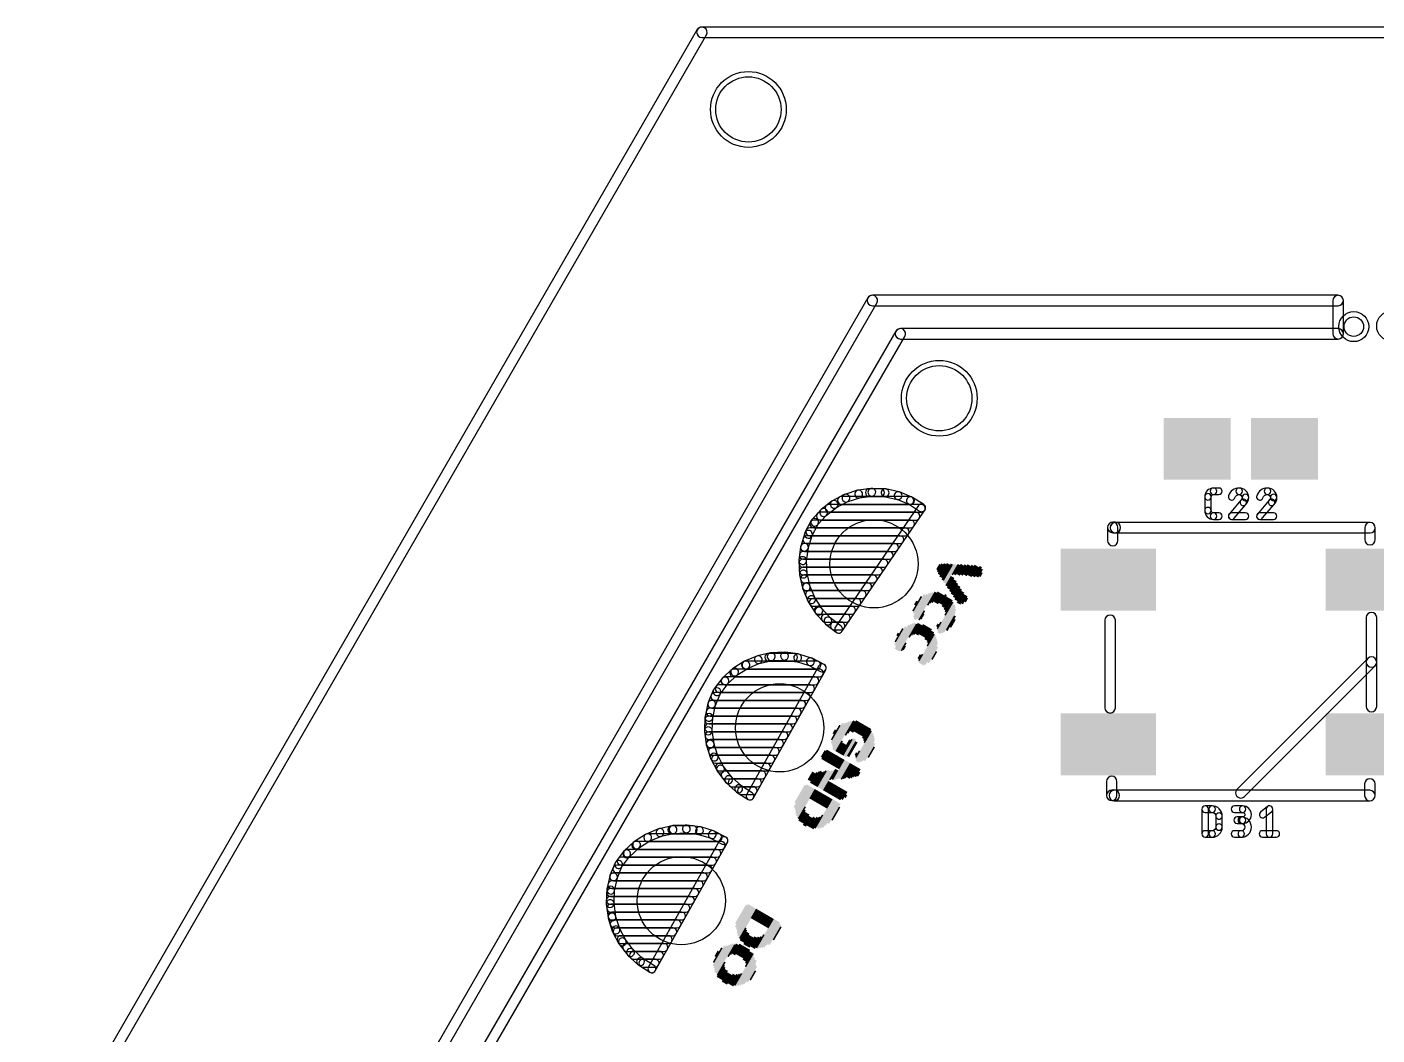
# Model space of a CAD drawing. Extents: x 0.02 to 3.96, y 0.03 to 4.16.
# Drawn here: x 0.021 to 1.054, y 3.389 to 4.16 of the extents above; entities that cross this region are included whole.
import ezdxf

# ---------------------------------------------------------------- set-up
doc = ezdxf.new("R2010")
doc.units = 0
for name, color, linetype in [('17', 82, 'CONTINUOUS'), ('20', 253, 'CONTINUOUS'), ('21', 253, 'CONTINUOUS'), ('25', 253, 'CONTINUOUS'), ('29', 253, 'CONTINUOUS')]:
    doc.layers.add(name, color=color, linetype=linetype)

# ---------------------------------------------------------------- blocks, each defined once
blk = doc.blocks.new('RECT')
blk.add_solid([(-0.5, -0.5), (0.5, -0.5), (-0.5, 0.5), (0.5, 0.5)])
blk = doc.blocks.new('ROUNDP')
blk.add_circle((0, 0), 0.5)

msp = doc.modelspace()

# ---------------------------------------------------------------- linework, layer by layer
at = {"layer": '20'}
for points in [[(0.028464, 3.26675), (0.540964, 4.15425, 1), (0.534036, 4.15825), (0.021536, 3.27075, 1)], [(0.5375, 4.15225), (3.44375, 4.15225, 1), (3.44375, 4.16025), (0.5375, 4.16025, 1)], [(0.277464, 3.2665), (0.671464, 3.949, 1), (0.664536, 3.953), (0.270536, 3.2705, 1)], [(1.0245, 3.955), (0.668, 3.955, 1), (0.668, 3.947), (1.0245, 3.947, 1)], [(1.0285, 3.9255), (1.0285, 3.951, 1), (1.0205, 3.951), (1.0205, 3.9255, 1)], [(0.310462, 3.262497), (0.692962, 3.923497, 1), (0.686038, 3.927503), (0.303538, 3.266503, 1)], [(0.6895, 3.9215), (1.0245, 3.9215, 1), (1.0245, 3.9295), (0.6895, 3.9295, 1)]]:
    msp.add_lwpolyline(points, format="xyb", close=True, dxfattribs=at)
for centre, radius in [((0.57313, 4.09717), 0.025), ((1.0365, 3.931), 0.0075), ((0.719218, 3.876169), 0.025)]:
    msp.add_circle(centre, radius, dxfattribs=at)
at = {"layer": '21'}
for points in [[(0.85601, 3.76733), (0.85601, 3.77733, 1), (0.84801, 3.77733), (0.84801, 3.76733, 1)], [(0.85201, 3.77333), (0.85401, 3.77333, 1), (0.85401, 3.78133), (0.85201, 3.78133, 1)], [(0.85001, 3.77733), (0.85001, 3.77713, 1), (0.85801, 3.77713), (0.85801, 3.77733, 1)], [(0.85401, 3.77313), (1.04891, 3.77313, 1), (1.04891, 3.78113), (0.85401, 3.78113, 1)], [(1.04491, 3.77713), (1.04491, 3.76803, 1), (1.05291, 3.76803), (1.05291, 3.77713, 1)], [(0.85401, 3.63933), (0.85401, 3.70633, 1), (0.84601, 3.70633), (0.84601, 3.63933, 1)], [(1.04601, 3.70833), (1.04601, 3.67433, 1), (1.05401, 3.67433), (1.05401, 3.70833, 1)], [(1.047182, 3.677158), (0.947182, 3.577158, 1), (0.952838, 3.571502), (1.052838, 3.671502, 1)], [(1.04601, 3.67433), (1.04601, 3.64033, 1), (1.05401, 3.64033), (1.05401, 3.67433, 1)], [(0.84721, 3.58303), (0.84721, 3.57233, 1), (0.85521, 3.57233), (0.85521, 3.58303, 1)], [(0.85121, 3.56833), (0.85321, 3.56833, 1), (0.85321, 3.57633), (0.85121, 3.57633, 1)], [(0.84921, 3.57233), (0.84921, 3.57223, 1), (0.85721, 3.57223), (0.85721, 3.57233, 1)], [(0.85321, 3.56823), (1.04881, 3.56823, 1), (1.04881, 3.57623), (0.85321, 3.57623, 1)], [(1.05281, 3.57223), (1.05281, 3.58113, 1), (1.04481, 3.58113), (1.04481, 3.57223, 1)]]:
    msp.add_lwpolyline(points, format="xyb", close=True, dxfattribs=at)
at = {"layer": '25'}
for points in [[(0.929088, 3.8025, 1), (0.929088, 3.8075, 0.414205), (0.922366, 3.800778, 1), (0.927366, 3.800778, -0.414205)], [(0.929088, 3.8025, 1), (0.929088, 3.8075, 0.414205), (0.922366, 3.800778, 1), (0.927366, 3.800778, -0.414205)], [(0.927366, 3.790222), (0.927366, 3.800778, 1), (0.922366, 3.800778), (0.922366, 3.790222, 1)], [(0.927366, 3.790222), (0.927366, 3.800778, 1), (0.922366, 3.800778), (0.922366, 3.790222, 1)], [(0.929088, 3.8025), (0.93331, 3.8025, 1), (0.93331, 3.8075), (0.929088, 3.8075, 1)], [(0.929088, 3.8025), (0.93331, 3.8025, 1), (0.93331, 3.8075), (0.929088, 3.8075, 1)], [(0.948784, 3.8025, 1), (0.948784, 3.8075, 0.325185), (0.9406, 3.801548, 1), (0.945357, 3.800007, -0.325185)], [(0.948784, 3.8025, 1), (0.948784, 3.8075, 0.325185), (0.9406, 3.801548, 1), (0.945357, 3.800007, -0.325185)], [(0.951034, 3.80025, 1), (0.956034, 3.80025, 0.414214), (0.948784, 3.8075, 1), (0.948784, 3.8025, -0.414214)], [(0.951034, 3.80025, 1), (0.956034, 3.80025, 0.414214), (0.948784, 3.8075, 1), (0.948784, 3.8025, -0.414214)], [(0.950227, 3.798366, 1), (0.953675, 3.794745, 0.205254), (0.956034, 3.80025, 1), (0.951034, 3.80025, -0.205254)], [(0.950227, 3.798366, 1), (0.953675, 3.794745, 0.205254), (0.956034, 3.80025, 1), (0.951034, 3.80025, -0.205254)], [(0.970384, 3.8025, 1), (0.970384, 3.8075, 0.325185), (0.9622, 3.801548, 1), (0.966957, 3.800007, -0.325185)], [(0.970384, 3.8025, 1), (0.970384, 3.8075, 0.325185), (0.9622, 3.801548, 1), (0.966957, 3.800007, -0.325185)], [(0.972634, 3.80025, 1), (0.977634, 3.80025, 0.414214), (0.970384, 3.8075, 1), (0.970384, 3.8025, -0.414214)], [(0.972634, 3.80025, 1), (0.977634, 3.80025, 0.414214), (0.970384, 3.8075, 1), (0.970384, 3.8025, -0.414214)], [(0.971827, 3.798366, 1), (0.975275, 3.794745, 0.205254), (0.977634, 3.80025, 1), (0.972634, 3.80025, -0.205254)], [(0.971827, 3.798366, 1), (0.975275, 3.794745, 0.205254), (0.977634, 3.80025, 1), (0.972634, 3.80025, -0.205254)], [(0.927366, 3.790222, 1), (0.922366, 3.790222, 0.414214), (0.929088, 3.7835, 1), (0.929088, 3.7885, -0.414214)], [(0.927366, 3.790222, 1), (0.922366, 3.790222, 0.414214), (0.929088, 3.7835, 1), (0.929088, 3.7885, -0.414214)], [(0.950046, 3.798175), (0.941074, 3.787619, 1), (0.944884, 3.784381), (0.953856, 3.794936, 1)], [(0.950046, 3.798175), (0.941074, 3.787619, 1), (0.944884, 3.784381), (0.953856, 3.794936, 1)], [(0.971646, 3.798175), (0.962674, 3.787619, 1), (0.966483, 3.784381), (0.975456, 3.794936, 1)], [(0.971646, 3.798175), (0.962674, 3.787619, 1), (0.966483, 3.784381), (0.975456, 3.794936, 1)], [(0.93331, 3.7885), (0.929088, 3.7885, 1), (0.929088, 3.7835), (0.93331, 3.7835, 1)], [(0.93331, 3.7885), (0.929088, 3.7885, 1), (0.929088, 3.7835), (0.93331, 3.7835, 1)], [(0.942979, 3.7835), (0.953534, 3.7835, 1), (0.953534, 3.7885), (0.942979, 3.7885, 1)], [(0.942979, 3.7835), (0.953534, 3.7835, 1), (0.953534, 3.7885), (0.942979, 3.7885, 1)], [(0.964579, 3.7835), (0.975134, 3.7835, 1), (0.975134, 3.7885), (0.964579, 3.7885, 1)], [(0.964579, 3.7835), (0.975134, 3.7835, 1), (0.975134, 3.7885), (0.964579, 3.7885, 1)], [(0.925272, 3.54283), (0.925272, 3.56183, 1), (0.920272, 3.56183), (0.920272, 3.54283, 1)], [(0.922772, 3.55933), (0.92805, 3.55933, 1), (0.92805, 3.56433), (0.922772, 3.56433, 1)], [(0.925272, 3.54283), (0.925272, 3.56183, 1), (0.920272, 3.56183), (0.920272, 3.54283, 1)], [(0.922772, 3.55933), (0.92805, 3.55933, 1), (0.92805, 3.56433), (0.922772, 3.56433, 1)], [(0.930828, 3.556552, 1), (0.935828, 3.556552, 0.414214), (0.92805, 3.56433, 1), (0.92805, 3.55933, -0.414214)], [(0.930828, 3.556552, 1), (0.935828, 3.556552, 0.414214), (0.92805, 3.56433, 1), (0.92805, 3.55933, -0.414214)], [(0.930828, 3.556552), (0.930828, 3.548108, 1), (0.935828, 3.548108), (0.935828, 3.556552, 1)], [(0.930828, 3.556552), (0.930828, 3.548108, 1), (0.935828, 3.548108), (0.935828, 3.556552, 1)], [(0.945092, 3.55933), (0.951426, 3.55933, 1), (0.951426, 3.56433), (0.945092, 3.56433, 1)], [(0.945092, 3.55933), (0.951426, 3.55933, 1), (0.951426, 3.56433), (0.945092, 3.56433, 1)], [(0.951426, 3.555885), (0.947203, 3.555885, 1), (0.947203, 3.550885), (0.951426, 3.550885, 1)], [(0.951426, 3.555885), (0.947203, 3.555885, 1), (0.947203, 3.550885), (0.951426, 3.550885, 1)], [(0.95037, 3.54533, 1), (0.95037, 3.54033, 1), (0.95037, 3.555885, 1), (0.95037, 3.550885, -1)], [(0.95037, 3.54533, 1), (0.95037, 3.54033, 1), (0.95037, 3.555885, 1), (0.95037, 3.550885, -1)], [(0.951426, 3.555885, 1), (0.951426, 3.550885, 1), (0.951426, 3.56433, 1), (0.951426, 3.55933, -1)], [(0.951426, 3.555885, 1), (0.951426, 3.550885, 1), (0.951426, 3.56433, 1), (0.951426, 3.55933, -1)], [(0.968254, 3.555656), (0.973532, 3.559878, 1), (0.970408, 3.563782), (0.96513, 3.55956, 1)], [(0.968254, 3.555656), (0.973532, 3.559878, 1), (0.970408, 3.563782), (0.96513, 3.55956, 1)], [(0.96947, 3.56183), (0.96947, 3.54283, 1), (0.97447, 3.54283), (0.97447, 3.56183, 1)], [(0.96947, 3.56183), (0.96947, 3.54283, 1), (0.97447, 3.54283), (0.97447, 3.56183, 1)], [(0.92805, 3.54533), (0.922772, 3.54533, 1), (0.922772, 3.54033), (0.92805, 3.54033, 1)], [(0.92805, 3.54533), (0.922772, 3.54533, 1), (0.922772, 3.54033), (0.92805, 3.54033, 1)], [(0.92805, 3.54533, 1), (0.92805, 3.54033, 0.41422), (0.935828, 3.548108, 1), (0.930828, 3.548108, -0.41422)], [(0.92805, 3.54533, 1), (0.92805, 3.54033, 0.41422), (0.935828, 3.548108, 1), (0.930828, 3.548108, -0.41422)], [(0.945092, 3.54033), (0.95037, 3.54033, 1), (0.95037, 3.54533), (0.945092, 3.54533, 1)], [(0.945092, 3.54033), (0.95037, 3.54033, 1), (0.95037, 3.54533), (0.945092, 3.54533, 1)], [(0.966692, 3.54033), (0.977248, 3.54033, 1), (0.977248, 3.54533), (0.966692, 3.54533, 1)], [(0.966692, 3.54033), (0.977248, 3.54033, 1), (0.977248, 3.54533), (0.966692, 3.54533, 1)]]:
    msp.add_lwpolyline(points, format="xyb", close=True, dxfattribs=at)
at = {"layer": '29'}
for points in [[(0.646415, 3.80245), (0.637392, 3.797709, 1), (0.640183, 3.792397), (0.649206, 3.797138, 1)], [(0.656605, 3.805754), (0.646897, 3.802652, 1), (0.648723, 3.796936), (0.658432, 3.800039, 1)], [(0.667215, 3.807238), (0.657116, 3.805869, 1), (0.657922, 3.799923), (0.668022, 3.801293, 1)], [(0.665659, 3.801), (0.674294, 3.801, 1), (0.674294, 3.807), (0.665659, 3.807, 1)], [(0.677922, 3.806858), (0.667738, 3.807263, 1), (0.667499, 3.801268), (0.677683, 3.800863, 1)], [(0.6884, 3.804624), (0.678441, 3.806792, 1), (0.677165, 3.800929), (0.687124, 3.798761, 1)], [(0.69833, 3.800605), (0.688899, 3.804469, 1), (0.686624, 3.798917), (0.696056, 3.795053, 1)], [(0.636952, 3.797426), (0.62889, 3.79119, 1), (0.632561, 3.786444), (0.640623, 3.79268, 1)], [(0.634841, 3.789), (0.705546, 3.789, 1), (0.705546, 3.795), (0.634841, 3.795, 1)], [(0.644713, 3.697807), (0.708286, 3.790691, 1), (0.703334, 3.79408), (0.639761, 3.701196, 1)], [(0.644396, 3.795), (0.696775, 3.795, 1), (0.696775, 3.801), (0.644396, 3.801, 1)], [(0.707412, 3.794922), (0.698795, 3.800365, 1), (0.695591, 3.795292), (0.704208, 3.789849, 1)], [(0.621204, 3.782654), (0.61646, 3.773477, 1), (0.621789, 3.770722), (0.626534, 3.779898, 1)], [(0.623209, 3.777), (0.697333, 3.777, 1), (0.697333, 3.783), (0.623209, 3.783, 1)], [(0.628506, 3.790835), (0.621649, 3.783294, 1), (0.626089, 3.779258), (0.632945, 3.786799, 1)], [(0.628164, 3.783), (0.701439, 3.783, 1), (0.701439, 3.789), (0.628164, 3.789, 1)], [(0.616261, 3.772994), (0.613182, 3.763133, 1), (0.618909, 3.761345), (0.621988, 3.771205, 1)], [(0.620107, 3.771), (0.693226, 3.771, 1), (0.693226, 3.777), (0.620107, 3.777, 1)], [(0.61307, 3.762622), (0.61175, 3.752376, 1), (0.617701, 3.75161), (0.619021, 3.761856, 1)], [(0.616015, 3.759), (0.685013, 3.759, 1), (0.685013, 3.765), (0.616015, 3.765, 1)], [(0.617844, 3.765), (0.68912, 3.765, 1), (0.68912, 3.771), (0.617844, 3.771, 1)], [(0.611729, 3.751854), (0.612208, 3.741535, 1), (0.618202, 3.741813), (0.617723, 3.752132, 1)], [(0.614818, 3.747), (0.6768, 3.747, 1), (0.6768, 3.753), (0.614818, 3.753, 1)], [(0.615242, 3.753), (0.680906, 3.753, 1), (0.680906, 3.759), (0.615242, 3.759, 1)], [(0.615097, 3.741), (0.672693, 3.741, 1), (0.672693, 3.747), (0.615097, 3.747, 1)], [(0.612278, 3.741016), (0.614542, 3.730937, 1), (0.620396, 3.732252), (0.618132, 3.742331, 1)], [(0.61603, 3.735), (0.668586, 3.735, 1), (0.668586, 3.741), (0.61603, 3.741, 1)], [(0.617378, 3.729), (0.66448, 3.729, 1), (0.66448, 3.735), (0.617378, 3.735, 1)], [(0.614701, 3.730439), (0.618681, 3.720906, 1), (0.624217, 3.723217), (0.620238, 3.73275, 1)], [(0.619805, 3.723), (0.660373, 3.723, 1), (0.660373, 3.729), (0.619805, 3.729, 1)], [(0.618923, 3.720443), (0.624498, 3.711746, 1), (0.629549, 3.714983), (0.623975, 3.723681, 1)], [(0.62277, 3.717), (0.656267, 3.717, 1), (0.656267, 3.723), (0.62277, 3.723, 1)], [(0.626616, 3.711), (0.65216, 3.711, 1), (0.65216, 3.717), (0.626616, 3.717, 1)], [(0.624817, 3.711332), (0.631818, 3.703735, 1), (0.63623, 3.707801), (0.62923, 3.715397, 1)], [(0.631967, 3.705), (0.648053, 3.705, 1), (0.648053, 3.711), (0.631967, 3.711, 1)], [(0.632204, 3.703383), (0.640417, 3.697117, 1), (0.644057, 3.701887), (0.635844, 3.708153, 1)], [(0.638962, 3.699), (0.643947, 3.699, 1), (0.643947, 3.705), (0.638962, 3.705, 1)], [(0.579501, 3.678938), (0.5701, 3.675001, 1), (0.572417, 3.669467), (0.581818, 3.673403, 1)], [(0.589941, 3.681341), (0.579999, 3.679097, 1), (0.58132, 3.673244), (0.591262, 3.675489, 1)], [(0.588763, 3.675), (0.60782, 3.675, 1), (0.60782, 3.681), (0.588763, 3.681, 1)], [(0.60064, 3.681895), (0.590459, 3.681412, 1), (0.590744, 3.675418), (0.600925, 3.675902, 1)], [(0.611272, 3.680583), (0.601162, 3.681875, 1), (0.600402, 3.675923), (0.610512, 3.674632, 1)], [(0.621516, 3.677445), (0.611783, 3.680472, 1), (0.610001, 3.674743), (0.619733, 3.671716, 1)], [(0.560648, 3.668929), (0.55316, 3.662014, 1), (0.557231, 3.657606), (0.564719, 3.664521, 1)], [(0.561899, 3.663), (0.627482, 3.663, 1), (0.627482, 3.669), (0.561899, 3.669, 1)], [(0.569637, 3.674758), (0.561062, 3.669248, 1), (0.564305, 3.664201), (0.57288, 3.66971, 1)], [(0.570894, 3.669), (0.625628, 3.669, 1), (0.625628, 3.675), (0.570894, 3.675, 1)], [(0.577061, 3.570366), (0.632297, 3.668437, 1), (0.627069, 3.671381), (0.571834, 3.57331, 1)], [(0.631058, 3.672575), (0.621999, 3.677247, 1), (0.61925, 3.671914), (0.628308, 3.667243, 1)], [(0.552808, 3.661627), (0.546635, 3.653517, 1), (0.551409, 3.649883), (0.557583, 3.657993, 1)], [(0.555402, 3.657), (0.624102, 3.657, 1), (0.624102, 3.663), (0.555402, 3.663, 1)], [(0.546247, 3.65284), (0.542321, 3.643285, 1), (0.54787, 3.641005), (0.551797, 3.65056, 1)], [(0.547502, 3.645), (0.617344, 3.645, 1), (0.617344, 3.651), (0.547502, 3.651, 1)], [(0.550773, 3.651), (0.620723, 3.651, 1), (0.620723, 3.657), (0.550773, 3.657, 1)], [(0.542165, 3.642786), (0.539957, 3.632694, 1), (0.545818, 3.631412), (0.548026, 3.641504, 1)], [(0.543751, 3.633), (0.610585, 3.633, 1), (0.610585, 3.639), (0.543751, 3.639, 1)], [(0.545064, 3.639), (0.613964, 3.639, 1), (0.613964, 3.645), (0.545064, 3.645, 1)], [(0.53989, 3.632176), (0.539468, 3.621854, 1), (0.545463, 3.621609), (0.545885, 3.631931, 1)], [(0.542559, 3.621), (0.603826, 3.621, 1), (0.603826, 3.627), (0.542559, 3.627, 1)], [(0.542804, 3.627), (0.607206, 3.627, 1), (0.607206, 3.633), (0.542804, 3.633, 1)], [(0.539493, 3.621332), (0.54087, 3.611094, 1), (0.546816, 3.611893), (0.545439, 3.622131, 1)], [(0.542968, 3.615), (0.600447, 3.615, 1), (0.600447, 3.621), (0.542968, 3.621, 1)], [(0.543775, 3.609), (0.597068, 3.609, 1), (0.597068, 3.615), (0.543775, 3.615, 1)], [(0.540984, 3.610583), (0.544118, 3.60074, 1), (0.549835, 3.60256), (0.546701, 3.612403, 1)], [(0.545592, 3.603), (0.593688, 3.603, 1), (0.593688, 3.609), (0.545592, 3.609, 1)], [(0.544319, 3.600257), (0.549115, 3.591107, 1), (0.554429, 3.593893), (0.549634, 3.603042, 1)], [(0.547841, 3.597), (0.590309, 3.597, 1), (0.590309, 3.603), (0.547841, 3.603, 1)], [(0.550986, 3.591), (0.58693, 3.591, 1), (0.58693, 3.597), (0.550986, 3.597, 1)], [(0.549397, 3.590667), (0.555709, 3.582489, 1), (0.560459, 3.586155), (0.554147, 3.594333, 1)], [(0.555245, 3.585), (0.58355, 3.585, 1), (0.58355, 3.591), (0.555245, 3.591, 1)], [(0.556063, 3.582104), (0.563699, 3.575147, 1), (0.56774, 3.579582), (0.560104, 3.586539, 1)], [(0.560632, 3.579), (0.580171, 3.579, 1), (0.580171, 3.585), (0.560632, 3.585, 1)], [(0.564115, 3.574829), (0.572843, 3.569303, 1), (0.576052, 3.574373), (0.567324, 3.579899, 1)], [(0.567874, 3.573), (0.576792, 3.573, 1), (0.576792, 3.579), (0.567874, 3.579, 1)], [(0.504337, 3.546713), (0.494936, 3.542776, 1), (0.497253, 3.537242), (0.506655, 3.541178, 1)], [(0.514777, 3.549116), (0.504835, 3.546872, 1), (0.506156, 3.541019), (0.516098, 3.543263, 1)], [(0.514597, 3.543), (0.530893, 3.543, 1), (0.530893, 3.549), (0.514597, 3.549, 1)], [(0.525476, 3.54967), (0.515295, 3.549186, 1), (0.51558, 3.543193), (0.525761, 3.543677, 1)], [(0.536109, 3.548358), (0.525999, 3.54965, 1), (0.525239, 3.543698), (0.535348, 3.542407, 1)], [(0.546352, 3.54522), (0.53662, 3.548247, 1), (0.534838, 3.542518), (0.54457, 3.53949, 1)], [(0.555895, 3.54035), (0.546836, 3.545021, 1), (0.544086, 3.539689), (0.553145, 3.535017, 1)], [(0.485484, 3.536703), (0.477997, 3.529789, 1), (0.482067, 3.525381), (0.489555, 3.532295, 1)], [(0.486979, 3.531), (0.552445, 3.531, 1), (0.552445, 3.537), (0.486979, 3.537, 1)], [(0.494473, 3.542533), (0.485898, 3.537023, 1), (0.489141, 3.531975), (0.497716, 3.537485, 1)], [(0.496081, 3.537), (0.550028, 3.537, 1), (0.550028, 3.543), (0.496081, 3.543, 1)], [(0.501898, 3.43814), (0.557133, 3.536212, 1), (0.551906, 3.539156), (0.49667, 3.441085, 1)], [(0.477645, 3.529402), (0.471471, 3.521292, 1), (0.476246, 3.517658), (0.482419, 3.525768, 1)], [(0.475781, 3.519), (0.545686, 3.519, 1), (0.545686, 3.525), (0.475781, 3.525, 1)], [(0.480482, 3.525), (0.549065, 3.525, 1), (0.549065, 3.531), (0.480482, 3.531, 1)], [(0.471084, 3.520615), (0.467157, 3.51106, 1), (0.472707, 3.508779), (0.476633, 3.518334, 1)], [(0.472431, 3.513), (0.542307, 3.513, 1), (0.542307, 3.519), (0.472431, 3.519, 1)], [(0.464727, 3.499951), (0.464305, 3.489629, 1), (0.4703, 3.489384), (0.470722, 3.499706, 1)], [(0.467001, 3.510561), (0.464793, 3.500469, 1), (0.470655, 3.499187), (0.472863, 3.509279, 1)], [(0.468637, 3.501), (0.535548, 3.501, 1), (0.535548, 3.507), (0.468637, 3.507, 1)], [(0.469965, 3.507), (0.538927, 3.507, 1), (0.538927, 3.513), (0.469965, 3.513, 1)], [(0.464329, 3.489107), (0.465706, 3.478868, 1), (0.471652, 3.479668), (0.470276, 3.489906, 1)], [(0.467404, 3.489), (0.528789, 3.489, 1), (0.528789, 3.495), (0.467404, 3.495, 1)], [(0.467649, 3.495), (0.532169, 3.495, 1), (0.532169, 3.501), (0.467649, 3.501, 1)], [(0.467774, 3.483), (0.52541, 3.483, 1), (0.52541, 3.489), (0.467774, 3.489, 1)], [(0.468581, 3.477), (0.522031, 3.477, 1), (0.522031, 3.483), (0.468581, 3.483, 1)], [(0.465821, 3.478358), (0.468954, 3.468514, 1), (0.474672, 3.470335), (0.471538, 3.480178, 1)], [(0.470356, 3.471), (0.518651, 3.471, 1), (0.518651, 3.477), (0.470356, 3.477, 1)], [(0.469156, 3.468032), (0.473951, 3.458882, 1), (0.479266, 3.461668), (0.47447, 3.470817, 1)], [(0.47256, 3.465), (0.515272, 3.465, 1), (0.515272, 3.471), (0.47256, 3.471, 1)], [(0.475704, 3.459), (0.511893, 3.459, 1), (0.511893, 3.465), (0.475704, 3.465, 1)], [(0.474234, 3.458442), (0.480545, 3.450264, 1), (0.485295, 3.45393), (0.478983, 3.462108, 1)], [(0.479908, 3.453), (0.508513, 3.453, 1), (0.508513, 3.459), (0.479908, 3.459, 1)], [(0.4809, 3.449879), (0.488535, 3.442921, 1), (0.492576, 3.447356), (0.484941, 3.454314, 1)], [(0.485221, 3.447), (0.505134, 3.447, 1), (0.505134, 3.453), (0.485221, 3.453, 1)], [(0.488951, 3.442604), (0.497679, 3.437078, 1), (0.500889, 3.442147), (0.492161, 3.447674, 1)], [(0.492355, 3.441), (0.501755, 3.441, 1), (0.501755, 3.447), (0.492355, 3.447, 1)]]:
    msp.add_lwpolyline(points, format="xyb", close=True, dxfattribs=at)
for centre, radius in [((0.57313, 4.09717), 0.029), ((1.0365, 3.931), 0.0115), ((1.0655, 3.9315), 0.0115), ((0.719218, 3.876169), 0.029)]:
    msp.add_circle(centre, radius, dxfattribs=at)

# ---------------------------------------------------------------- block references
at = {"layer": '17', "xscale": 0.0675, "yscale": 0.0675}
for p, rotation in [((0.66925, 3.7495), 55), ((0.66925, 3.7495), 55), ((0.597, 3.624), 60), ((0.597, 3.624), 60), ((0.521836, 3.491775), 60), ((0.521836, 3.491775), 60)]:
    msp.add_blockref('ROUNDP', p, dxfattribs=dict(at, rotation=rotation))
at = {"layer": '21', "rotation": 240}
for p, xscale, yscale in [((0.71857, 3.747088), 0.004724, 0.001181), ((0.719763, 3.746399), 0.007087, 0.001575), ((0.720956, 3.74571), 0.009449, 0.001181), ((0.721979, 3.74512), 0.009449, 0.001181), ((0.722661, 3.744726), 0.011811, 0.001181), ((0.723854, 3.744037), 0.011811, 0.001575), ((0.725048, 3.743348), 0.014173, 0.001181), ((0.72573, 3.742954), 0.014173, 0.001181), ((0.726753, 3.742364), 0.016535, 0.001181), ((0.727946, 3.741675), 0.016535, 0.001575), ((0.731501, 3.745077), 0.009449, 0.001181), ((0.73282, 3.744998), 0.008268, 0.001181), ((0.733797, 3.745116), 0.009449, 0.001181), ((0.735285, 3.744938), 0.008268, 0.001575), ((0.736774, 3.744761), 0.009449, 0.001181), ((0.737751, 3.744878), 0.008268, 0.001181), ((0.739069, 3.744799), 0.009449, 0.001181), ((0.740558, 3.744622), 0.008268, 0.001575), ((0.742047, 3.744444), 0.009449, 0.001181), ((0.743365, 3.744365), 0.008268, 0.001181), ((0.744342, 3.744483), 0.009449, 0.001181), ((0.745535, 3.743794), 0.009449, 0.001575), ((0.747024, 3.743616), 0.008268, 0.001181), ((0.748342, 3.743537), 0.009449, 0.001181), ((0.749319, 3.743655), 0.008268, 0.001181), ((0.750217, 3.742454), 0.007087, 0.001575), ((0.751115, 3.741254), 0.003543, 0.001181), ((0.726482, 3.736383), 0.008268, 0.001181), ((0.727505, 3.735792), 0.008268, 0.001181), ((0.727891, 3.734887), 0.009449, 0.001181), ((0.728789, 3.733687), 0.008268, 0.001575), ((0.729687, 3.732486), 0.009449, 0.001181), ((0.730074, 3.731581), 0.008268, 0.001181), ((0.730802, 3.730479), 0.009449, 0.001181), ((0.7317, 3.729279), 0.008268, 0.001575), ((0.732598, 3.728078), 0.009449, 0.001181), ((0.733325, 3.726976), 0.008268, 0.001181), ((0.733712, 3.726071), 0.009449, 0.001181), ((0.702329, 3.718959), 0.012992, 0.001181), ((0.703818, 3.718782), 0.016535, 0.001575), ((0.704716, 3.717581), 0.020079, 0.001181), ((0.705739, 3.716991), 0.022441, 0.001181), ((0.701307, 3.71955), 0.003543, 0.001181), ((0.706716, 3.717109), 0.023622, 0.001181), ((0.7085, 3.717442), 0.023622, 0.001575), ((0.713237, 3.722891), 0.011811, 0.001181), ((0.714509, 3.72352), 0.009449, 0.001181), ((0.716123, 3.723952), 0.009449, 0.001181), ((0.717611, 3.723775), 0.008268, 0.001575), ((0.718805, 3.723086), 0.008268, 0.001181), ((0.719827, 3.722495), 0.008268, 0.001181), ((0.723968, 3.709194), 0.024803, 0.001181), ((0.720805, 3.722613), 0.007087, 0.001181), ((0.722293, 3.722435), 0.008268, 0.001575), ((0.723191, 3.721235), 0.007087, 0.001181), ((0.723578, 3.72033), 0.008268, 0.001181), ((0.724601, 3.719739), 0.008268, 0.001181), ((0.725499, 3.718539), 0.009449, 0.001575), ((0.726534, 3.715213), 0.011811, 0.001181), ((0.726397, 3.717338), 0.01063, 0.001181), ((0.73461, 3.724871), 0.008268, 0.001575), ((0.735508, 3.72367), 0.009449, 0.001181), ((0.736236, 3.722569), 0.008268, 0.001181), ((0.736918, 3.722175), 0.008268, 0.001181), ((0.738406, 3.721997), 0.007087, 0.001575), ((0.739895, 3.72182), 0.003543, 0.001181), ((0.705855, 3.710105), 0.008268, 0.001181), ((0.706242, 3.7092), 0.004724, 0.001181), ((0.724571, 3.707482), 0.024803, 0.001575), ((0.725469, 3.706282), 0.023622, 0.001181), ((0.726492, 3.705691), 0.02126, 0.001181), ((0.726878, 3.704786), 0.017717, 0.001181), ((0.728072, 3.704097), 0.012992, 0.001575), ((0.689645, 3.694233), 0.016535, 0.001575), ((0.688452, 3.694922), 0.011811, 0.001181), ((0.690838, 3.693544), 0.02126, 0.001181), ((0.692156, 3.693465), 0.022441, 0.001181), ((0.693133, 3.693583), 0.023622, 0.001181), ((0.694622, 3.693405), 0.024803, 0.001575), ((0.699063, 3.698342), 0.011811, 0.001181), ((0.700631, 3.699483), 0.01063, 0.001181), ((0.701949, 3.699403), 0.009449, 0.001181), ((0.703438, 3.699226), 0.008268, 0.001575), ((0.704927, 3.699048), 0.009449, 0.001181), ((0.706245, 3.698969), 0.008268, 0.001181), ((0.706927, 3.698575), 0.008268, 0.001181), ((0.70812, 3.697886), 0.008268, 0.001575), ((0.709313, 3.697197), 0.008268, 0.001181), ((0.709995, 3.696804), 0.008268, 0.001181), ((0.710723, 3.695702), 0.009449, 0.001181), ((0.717834, 3.702507), 0.002362, 0.001181), ((0.719152, 3.702428), 0.005906, 0.001181), ((0.72956, 3.70392), 0.007087, 0.001181), ((0.687429, 3.695513), 0.002362, 0.001181), ((0.691977, 3.686068), 0.007087, 0.001181), ((0.709795, 3.684645), 0.024803, 0.001181), ((0.710693, 3.683445), 0.023622, 0.001575), ((0.711591, 3.682244), 0.022441, 0.001181), ((0.712318, 3.681142), 0.02126, 0.001181), ((0.713, 3.680749), 0.018898, 0.001181), ((0.711621, 3.694501), 0.008268, 0.001575), ((0.712656, 3.691176), 0.01063, 0.001181), ((0.712519, 3.693301), 0.009449, 0.001181), ((0.692364, 3.685162), 0.003543, 0.001181), ((0.703956, 3.678469), 0.003543, 0.001181), ((0.704979, 3.677879), 0.005906, 0.001181), ((0.714194, 3.68006), 0.014173, 0.001575), ((0.715387, 3.679371), 0.007087, 0.001181), ((0.64117, 3.619752), 0.017717, 0.001575), ((0.642364, 3.619063), 0.020079, 0.001181), ((0.643387, 3.618472), 0.022441, 0.001181), ((0.644069, 3.618079), 0.024803, 0.001181), ((0.645557, 3.617901), 0.025984, 0.001575), ((0.650589, 3.623861), 0.012992, 0.001181), ((0.651862, 3.62449), 0.01063, 0.001181), ((0.65377, 3.625434), 0.009449, 0.001181), ((0.654964, 3.624745), 0.009449, 0.001575), ((0.656452, 3.624567), 0.008268, 0.001181), ((0.657475, 3.623977), 0.008268, 0.001181), ((0.658157, 3.623583), 0.008268, 0.001181), ((0.65935, 3.622894), 0.008268, 0.001575), ((0.639977, 3.620441), 0.012992, 0.001181), ((0.638954, 3.621031), 0.003543, 0.001181), ((0.66132, 3.610164), 0.023622, 0.001181), ((0.662218, 3.608964), 0.024803, 0.001575), ((0.663116, 3.607763), 0.023622, 0.001181), ((0.660544, 3.622205), 0.008268, 0.001181), ((0.664139, 3.607173), 0.02126, 0.001181), ((0.661226, 3.621811), 0.008268, 0.001181), ((0.662248, 3.621221), 0.008268, 0.001181), ((0.663147, 3.62002), 0.009449, 0.001575), ((0.664045, 3.61882), 0.01063, 0.001181), ((0.664477, 3.617207), 0.01063, 0.001181), ((0.630528, 3.604075), 0.005906, 0.001181), ((0.631722, 3.603386), 0.008268, 0.001575), ((0.632915, 3.602697), 0.008268, 0.001181), ((0.642617, 3.610052), 0.009449, 0.001181), ((0.643003, 3.609147), 0.008268, 0.001181), ((0.644026, 3.608556), 0.008268, 0.001181), ((0.645219, 3.607867), 0.008268, 0.001575), ((0.647594, 3.609224), 0.012992, 0.001181), ((0.648912, 3.609145), 0.014173, 0.001181), ((0.649889, 3.609263), 0.015354, 0.001181), ((0.651083, 3.608574), 0.015354, 0.001575), ((0.652276, 3.607885), 0.012992, 0.001181), ((0.652958, 3.607491), 0.012992, 0.001181), ((0.6568, 3.603909), 0.005906, 0.001181), ((0.664821, 3.606779), 0.018898, 0.001181), ((0.665719, 3.605579), 0.015354, 0.001575), ((0.667208, 3.605401), 0.009449, 0.001181), ((0.633938, 3.602107), 0.008268, 0.001181), ((0.63462, 3.601713), 0.008268, 0.001181), ((0.635813, 3.601024), 0.008268, 0.001575), ((0.637006, 3.600335), 0.008268, 0.001181), ((0.637688, 3.599941), 0.008268, 0.001181), ((0.638711, 3.599351), 0.008268, 0.001181), ((0.639905, 3.598662), 0.008268, 0.001575), ((0.642827, 3.591519), 0.017717, 0.001181), ((0.641098, 3.597973), 0.008268, 0.001181), ((0.643804, 3.591637), 0.016535, 0.001181), ((0.642121, 3.597382), 0.008268, 0.001181), ((0.642803, 3.596989), 0.008268, 0.001181), ((0.645122, 3.591558), 0.015354, 0.001181), ((0.643996, 3.5963), 0.008268, 0.001575), ((0.646611, 3.59138), 0.014173, 0.001575), ((0.647804, 3.590691), 0.014173, 0.001181), ((0.649123, 3.590612), 0.012992, 0.001181), ((0.6501, 3.59073), 0.011811, 0.001181), ((0.655482, 3.603988), 0.002362, 0.001181), ((0.620784, 3.587198), 0.007087, 0.001181), ((0.621977, 3.586509), 0.007087, 0.001575), ((0.623171, 3.58582), 0.009449, 0.001181), ((0.624489, 3.585741), 0.01063, 0.001181), ((0.625466, 3.585859), 0.011811, 0.001181), ((0.62666, 3.58517), 0.011811, 0.001575), ((0.628148, 3.584992), 0.012992, 0.001181), ((0.629125, 3.58511), 0.014173, 0.001181), ((0.630444, 3.585031), 0.015354, 0.001181), ((0.631637, 3.584342), 0.015354, 0.001575), ((0.633125, 3.584164), 0.016535, 0.001181), ((0.634444, 3.584085), 0.017717, 0.001181), ((0.637783, 3.588294), 0.009449, 0.001181), ((0.639272, 3.588117), 0.008268, 0.001575), ((0.651588, 3.590552), 0.01063, 0.001575), ((0.652782, 3.589863), 0.01063, 0.001181), ((0.6541, 3.589784), 0.009449, 0.001181), ((0.655077, 3.589902), 0.008268, 0.001181), ((0.656566, 3.589724), 0.007087, 0.001575), ((0.657464, 3.588524), 0.003543, 0.001181), ((0.613414, 3.571677), 0.020079, 0.001575), ((0.612812, 3.573389), 0.015354, 0.001181), ((0.614313, 3.570477), 0.02126, 0.001181), ((0.61504, 3.569375), 0.022441, 0.001181), ((0.615427, 3.56847), 0.023622, 0.001181), ((0.616325, 3.567269), 0.024803, 0.001575), ((0.617223, 3.566069), 0.025984, 0.001181), ((0.622334, 3.573347), 0.008268, 0.001181), ((0.623357, 3.572756), 0.008268, 0.001181), ((0.62455, 3.572067), 0.008268, 0.001575), ((0.625744, 3.571378), 0.008268, 0.001181), ((0.632763, 3.5796), 0.008268, 0.001181), ((0.633957, 3.578911), 0.008268, 0.001575), ((0.63515, 3.578222), 0.008268, 0.001181), ((0.635832, 3.577828), 0.008268, 0.001181), ((0.636855, 3.577238), 0.008268, 0.001181), ((0.638048, 3.576549), 0.008268, 0.001575), ((0.639241, 3.57586), 0.008268, 0.001181), ((0.640264, 3.575269), 0.008268, 0.001181), ((0.640946, 3.574875), 0.008268, 0.001181), ((0.64214, 3.574186), 0.008268, 0.001575), ((0.643333, 3.573497), 0.008268, 0.001181), ((0.644356, 3.572907), 0.008268, 0.001181), ((0.645038, 3.572513), 0.008268, 0.001181), ((0.646526, 3.572336), 0.007087, 0.001575), ((0.626766, 3.570788), 0.008268, 0.001181), ((0.631497, 3.55851), 0.024803, 0.001181), ((0.627448, 3.570394), 0.008268, 0.001181), ((0.632691, 3.557821), 0.024803, 0.001575), ((0.628642, 3.569705), 0.008268, 0.001575), ((0.629835, 3.569016), 0.008268, 0.001181), ((0.634179, 3.557643), 0.023622, 0.001181), ((0.630517, 3.568622), 0.008268, 0.001181), ((0.63154, 3.568032), 0.008268, 0.001181), ((0.635498, 3.557564), 0.022441, 0.001181), ((0.632733, 3.567343), 0.008268, 0.001575), ((0.63677, 3.558193), 0.020079, 0.001181), ((0.633926, 3.566654), 0.008268, 0.001181), ((0.634949, 3.566063), 0.008268, 0.001181), ((0.638554, 3.558527), 0.017717, 0.001575), ((0.64772, 3.571647), 0.002362, 0.001181), ((0.614066, 3.559027), 0.01063, 0.001181), ((0.614203, 3.556902), 0.009449, 0.001181), ((0.615101, 3.555701), 0.008268, 0.001575), ((0.616295, 3.555012), 0.008268, 0.001181), ((0.617318, 3.554422), 0.008268, 0.001181), ((0.617409, 3.553005), 0.008268, 0.001181), ((0.618602, 3.552316), 0.008268, 0.001575), ((0.620091, 3.552139), 0.007087, 0.001181), ((0.621068, 3.552257), 0.008268, 0.001181), ((0.622091, 3.551666), 0.008268, 0.001181), ((0.62358, 3.551488), 0.009449, 0.001575), ((0.625068, 3.551311), 0.01063, 0.001181), ((0.626977, 3.552255), 0.011811, 0.001181), ((0.640042, 3.558349), 0.011811, 0.001181), ((0.568533, 3.480094), 0.020079, 0.001575), ((0.567635, 3.481294), 0.016535, 0.001181), ((0.569431, 3.478893), 0.02126, 0.001181), ((0.570158, 3.477791), 0.022441, 0.001181), ((0.570545, 3.476886), 0.023622, 0.001181), ((0.571443, 3.475686), 0.024803, 0.001575), ((0.572341, 3.474485), 0.025984, 0.001181), ((0.577452, 3.481763), 0.008268, 0.001181), ((0.578475, 3.481172), 0.008268, 0.001181), ((0.579668, 3.480483), 0.008268, 0.001575), ((0.580862, 3.479794), 0.008268, 0.001181), ((0.581884, 3.479204), 0.008268, 0.001181), ((0.582566, 3.47881), 0.008268, 0.001181), ((0.58376, 3.478121), 0.008268, 0.001575), ((0.58632, 3.466414), 0.025984, 0.001181), ((0.587809, 3.466237), 0.024803, 0.001575), ((0.584953, 3.477432), 0.008268, 0.001181), ((0.589297, 3.466059), 0.023622, 0.001181), ((0.585635, 3.477039), 0.008268, 0.001181), ((0.586658, 3.476448), 0.008268, 0.001181), ((0.590616, 3.46598), 0.022441, 0.001181), ((0.587851, 3.475759), 0.008268, 0.001575), ((0.591888, 3.466609), 0.020079, 0.001181), ((0.589045, 3.47507), 0.008268, 0.001181), ((0.590067, 3.474479), 0.008268, 0.001181), ((0.593081, 3.46592), 0.017717, 0.001575), ((0.595161, 3.466766), 0.011811, 0.001181), ((0.568889, 3.466931), 0.009449, 0.001181), ((0.569321, 3.465318), 0.009449, 0.001181), ((0.570219, 3.464117), 0.008268, 0.001575), ((0.571413, 3.463429), 0.008268, 0.001181), ((0.571845, 3.461815), 0.008268, 0.001181), ((0.572527, 3.461421), 0.008268, 0.001181), ((0.57372, 3.460732), 0.008268, 0.001575), ((0.574914, 3.460043), 0.008268, 0.001181), ((0.575891, 3.460161), 0.009449, 0.001181), ((0.577209, 3.460082), 0.008268, 0.001181), ((0.578698, 3.459905), 0.009449, 0.001575), ((0.580186, 3.459727), 0.01063, 0.001181), ((0.582095, 3.460671), 0.011811, 0.001181), ((0.550816, 3.449407), 0.017717, 0.001575), ((0.549623, 3.450096), 0.012992, 0.001181), ((0.552009, 3.448719), 0.020079, 0.001181), ((0.553032, 3.448128), 0.022441, 0.001181), ((0.553714, 3.447734), 0.024803, 0.001181), ((0.548895, 3.451198), 0.004724, 0.001181), ((0.555203, 3.447557), 0.025984, 0.001575), ((0.560235, 3.453516), 0.01063, 0.001181), ((0.561803, 3.454657), 0.009449, 0.001181), ((0.563121, 3.454578), 0.008268, 0.001181), ((0.564609, 3.4544), 0.009449, 0.001575), ((0.566098, 3.454223), 0.008268, 0.001181), ((0.567121, 3.453632), 0.008268, 0.001181), ((0.567803, 3.453239), 0.008268, 0.001181), ((0.568996, 3.45255), 0.008268, 0.001575), ((0.570189, 3.451861), 0.008268, 0.001181), ((0.570871, 3.451467), 0.008268, 0.001181), ((0.571599, 3.450365), 0.009449, 0.001181), ((0.572497, 3.449164), 0.008268, 0.001575), ((0.573827, 3.446351), 0.011811, 0.001181), ((0.573395, 3.447964), 0.009449, 0.001181), ((0.552262, 3.439708), 0.011811, 0.001181), ((0.552058, 3.43778), 0.01063, 0.001181), ((0.552786, 3.436678), 0.009449, 0.001181), ((0.57008, 3.438285), 0.027165, 0.001181), ((0.571273, 3.437596), 0.024803, 0.001575), ((0.572467, 3.436907), 0.022441, 0.001181), ((0.573785, 3.436828), 0.02126, 0.001181), ((0.574172, 3.435923), 0.017717, 0.001181), ((0.57566, 3.435746), 0.014173, 0.001575), ((0.553684, 3.435477), 0.008268, 0.001575), ((0.554877, 3.434788), 0.008268, 0.001181), ((0.55531, 3.433175), 0.008268, 0.001181), ((0.555992, 3.432781), 0.008268, 0.001181), ((0.557185, 3.432092), 0.008268, 0.001575), ((0.558378, 3.431403), 0.008268, 0.001181), ((0.559651, 3.432032), 0.008268, 0.001181), ((0.560674, 3.431442), 0.008268, 0.001181), ((0.562162, 3.431264), 0.009449, 0.001575), ((0.563651, 3.431087), 0.01063, 0.001181), ((0.565264, 3.431519), 0.01063, 0.001181), ((0.576558, 3.434545), 0.008268, 0.001181)]:
    msp.add_blockref('RECT', p, dxfattribs=dict(at, xscale=xscale, yscale=yscale))
at = {"layer": '29', "xscale": 0.051307, "yscale": 0.04737, "rotation": 180}
for p in [(0.916535, 3.8375), (0.983465, 3.8375)]:
    msp.add_blockref('RECT', p, dxfattribs=at)
at = {"layer": '29', "xscale": 0.073, "yscale": 0.04737}
for p in [(0.848553, 3.737322), (1.051467, 3.737322), (0.848553, 3.611338), (1.051467, 3.611338)]:
    msp.add_blockref('RECT', p, dxfattribs=at)

doc.saveas('drawing.dxf')
